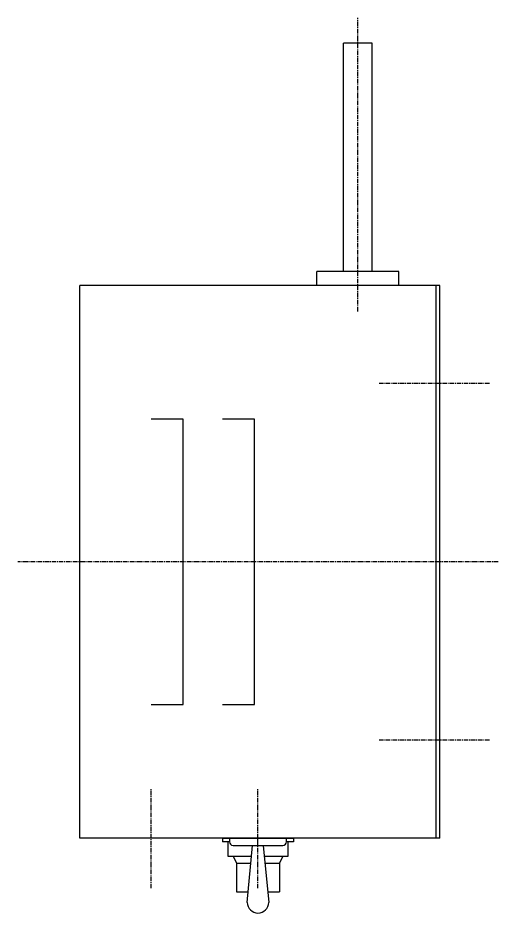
# Model space of a CAD drawing. Extents: x -182 to 547, y 88 to 811.
# Drawn here: x 412.6 to 547.4, y 348.6 to 599.7 of the extents above; entities that cross this region are included whole.
import ezdxf

# ---------------------------------------------------------------- set-up
doc = ezdxf.new("R2010")
doc.units = 0
doc.linetypes.add('CENTER', pattern=[2, 1.25, -0.25, 0.25, -0.25])
doc.layers.get('0').update_dxf_attribs({"linetype": 'CONTINUOUS'})
doc.layers.add('CENTER', color=1, linetype='CENTER')

msp = doc.modelspace()

# ---------------------------------------------------------------- linework, layer by layer
at = {"color": 7, "linetype": 'CONTINUOUS'}
for p, q in [((503.99, 528.56), (503.99, 592.56)), ((511.99, 592.56), (503.99, 592.56)), ((511.99, 528.56), (511.99, 592.56)), ((519.49, 528.56), (496.49, 528.56)), ((496.49, 524.56), (496.49, 528.56)), ((519.49, 524.56), (519.49, 528.56)), ((429.99, 369.56), (429.99, 524.56)), ((530.99, 524.56), (429.99, 524.56)), ((529.99, 369.56), (529.99, 524.56)), ((530.99, 369.56), (530.99, 524.56)), ((458.99, 487.06), (449.99, 487.06)), ((458.99, 407.06), (458.99, 487.06)), ((478.99, 487.06), (469.99, 487.06)), ((478.99, 407.06), (478.99, 487.06)), ((449.99, 407.06), (458.99, 407.06)), ((469.99, 407.06), (478.99, 407.06)), ((530.99, 369.56), (429.99, 369.56))]:
    msp.add_line(p, q, dxfattribs=at)
for p, q in [((469.99, 369.56), (469.99, 368.56)), ((469.99, 369.56), (489.99, 369.56)), ((471.99, 369.56), (471.99, 368.56)), ((479.99, 367.56), (479.99, 369.56)), ((487.99, 368.56), (487.99, 369.56)), ((489.99, 369.56), (489.99, 369.56)), ((489.99, 369.56), (489.99, 368.56)), ((471.99, 368.56), (469.99, 368.56)), ((471.49, 368.56), (471.49, 364.56)), ((472.99, 367.56), (486.99, 367.56)), ((476.99, 351.56), (478.49, 367.56)), ((481.49, 367.56), (482.99, 351.56)), ((489.99, 368.56), (487.99, 368.56)), ((488.49, 364.56), (488.49, 368.56)), ((471.49, 364.56), (478.19, 364.56)), ((472.99, 364.56), (473.99, 362.56)), ((481.79, 364.56), (488.49, 364.56)), ((486.99, 364.56), (485.99, 362.56)), ((473.99, 362.56), (473.99, 354.56)), ((473.99, 362.56), (477.99, 362.56)), ((481.99, 362.56), (485.99, 362.56)), ((485.99, 362.56), (485.99, 354.56)), ((473.99, 354.56), (477.19, 354.56)), ((482.79, 354.56), (485.99, 354.56))]:
    msp.add_line(p, q)
for centre, radius, start, end in [((472.99, 368.56), 1, 180, 270), ((486.99, 368.56), 1, 270, 0), ((479.99, 351.56), 3, 180, 0)]:
    msp.add_arc(centre, radius, start, end)
at = {"layer": 'CENTER'}
for p, q in [((507.99, 517.26), (507.99, 599.65)), ((544.99, 497.06), (513.99, 497.06)), ((547.37, 447.06), (412.62, 447.06)), ((544.99, 397.06), (513.99, 397.06)), ((449.99, 355.56), (449.99, 383.56)), ((479.99, 355.56), (479.99, 383.56))]:
    msp.add_line(p, q, dxfattribs=at)

doc.saveas('drawing.dxf')
